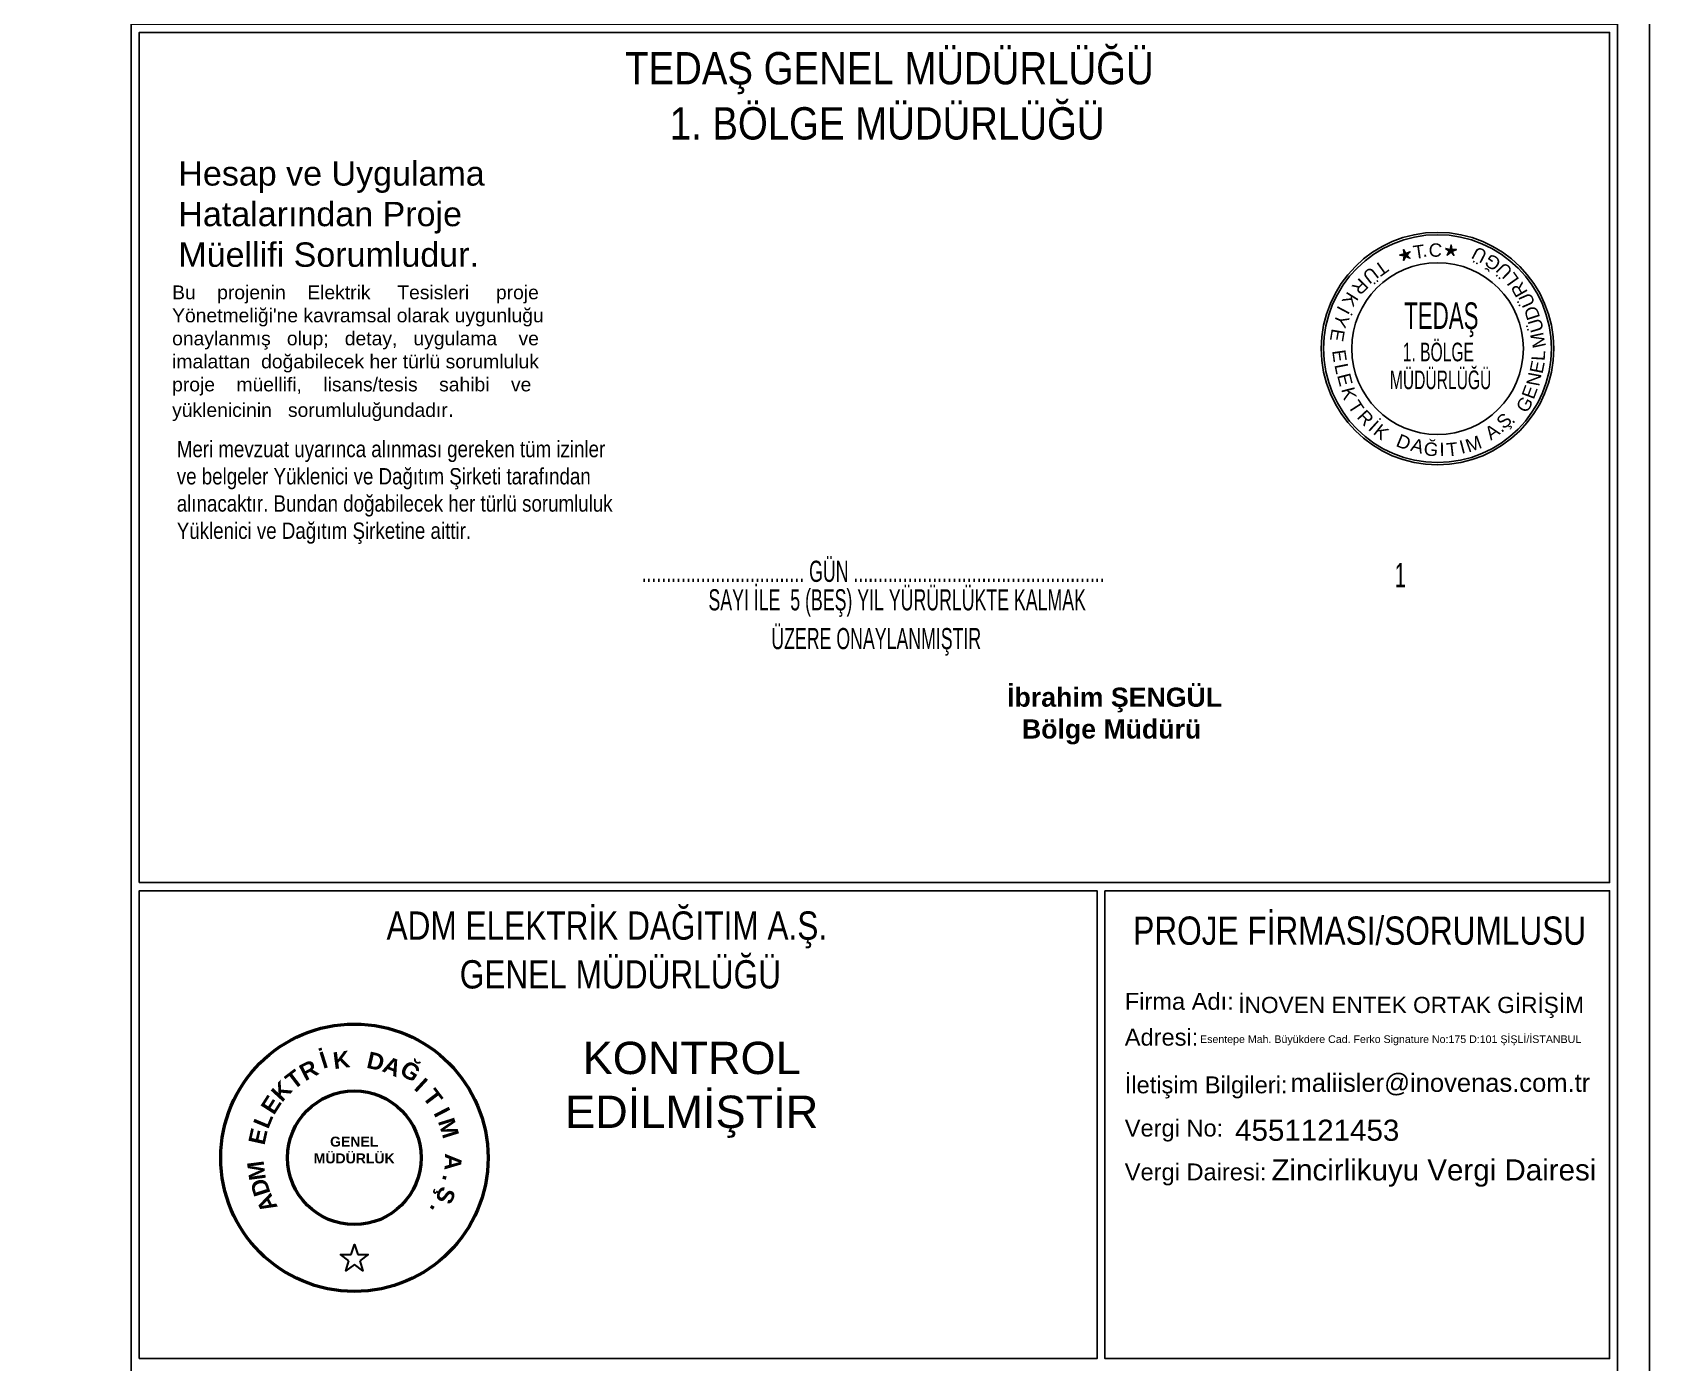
# Model space of a CAD drawing. Header units: millimetres. Extents: x 614452 to 616952, y 4151662 to 4153442.
# Drawn here: x 616315.3 to 616515.5, y 4152658.8 to 4152823.5 of the extents above; entities that cross this region are included whole.
import ezdxf
from ezdxf.enums import TextEntityAlignment as Align

# ---------------------------------------------------------------- set-up
doc = ezdxf.new("R2010")
doc.units = ezdxf.units.MM
doc.layers.add('ANTET', color=7, linetype='Continuous')
doc.layers.add('ANTET_RASTER', color=7, linetype='Continuous')
doc.styles.get("Standard").update_dxf_attribs({"font": 'Arial'})
doc.styles.add('style1', font='ARIALN.TTF')

# ---------------------------------------------------------------- blocks, each defined once
blk = doc.blocks.new('ss')
at = {"lineweight": 30}
for points in [[(1924.49, 920.16), (1922.39, 921.72), (1925, 921.74)], [(1925, 921.74), (1925.83, 924.22), (1926.66, 921.74)], [(1926.66, 921.74), (1929.27, 921.72), (1927.17, 920.16)], [(1925.83, 919.19), (1923.7, 917.67), (1924.49, 920.16)], [(1927.17, 920.16), (1927.96, 917.67), (1925.83, 919.19)]]:
    blk.add_lwpolyline(points, dxfattribs=at)
at = {"lineweight": 50}
for radius in [33.1, 16.55]:
    blk.add_circle((1925.83, 945.66), radius, dxfattribs=at)
at = {"attachment_point": 1}
for s, insert, char_height, width in [('{\\pxqc;\\fArial|b0|i0|c0|p0;KONTROL EDİLMİŞTİR}', (1964.35, 974.38), 8, 89.9856), ('\\pxqc;{\\fArial|b1|i0|c162|p34;GENEL\\PMÜDÜRLÜK}', (1911.64, 950.89), 2.4823, 28.2922)]:
    blk.add_mtext(s, dxfattribs=dict(at, insert=insert, char_height=char_height, width=width))
at = {"char_height": 4.1372, "width": 3.3678, "attachment_point": 1}
for s, insert, rotation in [('\\pxqc;{\\fArial|b1|i0|c162|p34;R}', (1912.08, 968.42), 27.4022), ('\\pxqc;{\\fArial|b1|i0|c162|p34;İ}', (1915.99, 971.34), 17.4022), ('\\pxqc;{\\fArial|b1|i0|c162|p34;K}', (1920.69, 971.75), 7.4022), ('\\pxqc;{\\fArial|b1|i0|c162|p34;D}', (1929.93, 971.93), 347.4022), ('\\pxqc;{\\fArial|b1|i0|c162|p34;A}', (1934.43, 970.82), 337.4022), ('\\pxqc;{\\fArial|b1|i0|c162|p34;Ğ}', (1939.43, 969.76), 327.4022), ('\\pxqc;{\\fArial|b1|i0|c162|p34;T}', (1908.34, 965.68), 37.4022), ('\\pxqc;{\\fArial|b1|i0|c162|p34;I}', (1942.51, 966.36), 317.4022), ('\\pxqc;{\\fArial|b1|i0|c162|p34;E}', (1902.54, 958.49), 57.4022), ('\\pxqc;{\\fArial|b1|i0|c162|p34;K}', (1905.12, 962.34), 47.4022), ('\\pxqc;{\\fArial|b1|i0|c162|p34;T}', (1945.86, 963.15), 307.4022), ('\\pxqc;{\\fArial|b1|i0|c162|p34;I}', (1948.59, 959.41), 297.4022), ('\\pxqc;{\\fArial|b1|i0|c162|p34;L}', (1900.67, 954.25), 67.4022), ('\\pxqc;{\\fArial|b1|i0|c162|p34;M}', (1950.63, 955.25), 287.4022), ('\\pxqc;{\\fArial|b1|i0|c162|p34;E}', (1899.56, 949.75), 77.4022), ('\\pxqc;{\\fArial|b1|i0|c162|p34;A}', (1952.42, 946.19), 267.4022), ('\\pxqc;{\\fArial|b1|i0|c162|p34;M}', (1899.74, 940.52), 97.4022), ('\\pxqc;{\\fArial|b1|i0|c162|p34;.}', (1952.1, 941.56), 257.4022), ('\\pxqc;{\\fArial|b1|i0|c162|p34;D}', (1901.03, 936.07), 107.4022), ('\\pxqc;{\\fArial|b1|i0|c162|p34;Ş}', (1950.99, 937.06), 247.4022), ('\\pxqc;{\\fArial|b1|i0|c162|p34;A}', (1903.07, 931.91), 117.4022), ('\\pxqc;{\\fArial|b1|i0|c162|p34;.}', (1949.12, 932.82), 237.4022)]:
    blk.add_mtext(s, dxfattribs=dict(at, insert=insert, rotation=rotation))
blk = doc.blocks.new('SDFDS')
at = {"layer": 'ANTET_RASTER'}
h = blk.add_hatch(color=1, dxfattribs=at)
h.dxf.hatch_style = 1
h.paths.add_polyline_path([(403.813, 92.087), (403.851, 92.128), (403.799, 92.106), (403.77, 92.156), (403.778, 92.101), (403.722, 92.088), (403.777, 92.076), (403.77, 92.022), (403.799, 92.07), (403.85, 92.048)])
h = blk.add_hatch(color=1, dxfattribs=at)
h.dxf.hatch_style = 1
h.paths.add_polyline_path([(404.373, 92.133), (404.424, 92.157), (404.367, 92.155), (404.358, 92.212), (404.346, 92.158), (404.289, 92.167), (404.336, 92.136), (404.31, 92.087), (404.354, 92.122), (404.393, 92.082)])
at = {"color": 0}
for radius in [1.439, 1.41, 1.063]:
    blk.add_circle((404.191, 90.929), radius, dxfattribs=at)
at = {"layer": 'ANTET_RASTER', "color": 1}
for points in [[(403.722, 92.088), (403.778, 92.101), (403.77, 92.156), (403.799, 92.106), (403.851, 92.128), (403.813, 92.087), (403.85, 92.048), (403.799, 92.07), (403.77, 92.022), (403.777, 92.076), (403.722, 92.088)], [(404.289, 92.167), (404.346, 92.158), (404.358, 92.212), (404.367, 92.155), (404.424, 92.157), (404.373, 92.133), (404.393, 92.082), (404.354, 92.122), (404.31, 92.087), (404.336, 92.136), (404.289, 92.167)]]:
    blk.add_lwpolyline(points, dxfattribs=at)
at = {"layer": 'ANTET', "color": 0, "width": 0.6}
for s, height, p in [('TEDAŞ', 0.3293, (403.778, 91.172)), ('1. BÖLGE', 0.2305, (403.761, 90.772)), ('MÜDÜRLÜĞÜ', 0.2305, (403.601, 90.427))]:
    blk.add_text(s, height=height, dxfattribs=at).set_placement(p)
at = {"layer": 'ANTET_RASTER', "color": 0}
for s, rotation, p in [('T', 8.199, (403.972, 92.047)), ('C', 356.3792, (404.159, 92.067)), ('Ü', 152.2643, (404.747, 92.163)), ('Ü', 218.0347, (403.312, 91.901)), ('T', 215.7183, (403.447, 91.991)), ('.', 8.199, (404.041, 92.066)), ('Ğ', 145.5218, (404.919, 92.065)), ('Ü', 135.7938, (405.074, 91.953)), ('R', 225.8061, (403.173, 91.754)), ('L', 125.233, (405.172, 91.836)), ('R', 119.632, (405.273, 91.7)), ('K', 237.8928, (403.041, 91.581)), ('Ü', 113.4859, (405.371, 91.56)), ('Y', 246.2215, (402.925, 91.307)), ('İ', 242.0952, (402.951, 91.444)), ('D', 108.059, (405.438, 91.394)), ('E', 260.5881, (402.87, 91.108)), ('Ü', 106.8897, (405.486, 91.239)), ('M', 102.3082, (405.516, 91.05)), ('E', 278.0543, (402.896, 90.827)), ('L', 281.2459, (402.926, 90.665)), ('E', 78.7071, (405.505, 90.685)), ('L', 86.3728, (405.521, 90.837)), ('E', 284.3134, (402.965, 90.524)), ('N', 79.4109, (405.465, 90.536)), ('K', 284.3134, (403.016, 90.353)), ('T', 302.8248, (403.113, 90.161)), ('G', 61.8988, (405.341, 90.2)), ('E', 69.7576, (405.408, 90.363)), ('R', 312.9117, (403.239, 90.015)), ('Ş', 41.691, (405.069, 89.974)), ('İ', 317.771, (403.345, 89.911)), ('K', 321.2968, (403.443, 89.833)), ('A', 35.1756, (404.914, 89.833)), ('.', 35.1756, (405.005, 89.902)), ('.', 35.1756, (405.141, 90.012)), ('D', 337.4307, (403.741, 89.695)), ('A', 344.0698, (403.921, 89.647)), ('Ğ', 353.0015, (404.101, 89.602)), ('I', 0.4881, (404.247, 89.599)), ('T', 6.1584, (404.379, 89.6)), ('I', 14.8208, (404.518, 89.633)), ('M', 19.7071, (404.664, 89.672))]:
    blk.add_text(s, height=0.165, rotation=rotation, dxfattribs=at).set_placement(p, align=Align.CENTER)

msp = doc.modelspace()

# ---------------------------------------------------------------- linework, layer by layer
msp.add_lwpolyline([(616327.5, 4152542.5), (616327.5, 4153442.5), (615430.75, 4153442.5)])
at = {"color": 5}
msp.add_lwpolyline([(616515.5, 4152542.5), (616515.5, 4153104.38), (616327.5, 4153104.38), (616327.5, 4152542.5)], close=True, dxfattribs=at)
msp.add_lwpolyline([(616515.5, 4152542.5), (616515.5, 4153104.38), (616327.5, 4153104.38), (616327.5, 4152542.5)], close=True)
at = {"layer": 'ANTET', "color": 7, "linetype": 'ByBlock', "flags": 128}
for points in [[(616327.5, 4152542.5), (616327.5, 4152824.5), (616511.53, 4152824.5), (616511.53, 4152542.5)], [(616448.06, 4152717.22), (616510.53, 4152717.22), (616510.53, 4152659.29), (616448.06, 4152659.29)]]:
    msp.add_lwpolyline(points, close=True, dxfattribs=at)
for points in [[(616328.51, 4152718.22), (616510.53, 4152718.22), (616510.53, 4152823.49), (616328.51, 4152823.49), (616328.51, 4152718.22)], [(616328.51, 4152659.29), (616447.09, 4152659.29), (616447.09, 4152717.22), (616328.51, 4152717.22), (616328.51, 4152659.29)]]:
    msp.add_lwpolyline(points, dxfattribs=at)

# ---------------------------------------------------------------- block references
at = {"color": 1, "xscale": 10, "yscale": 10, "zscale": 10}
msp.add_blockref('SDFDS', (612447.33, 4151875.05), dxfattribs=at)
at = {"layer": 'ANTET_RASTER', "xscale": 0.5, "yscale": 0.5, "zscale": 0.5}
msp.add_blockref('ss', (615392.23, 4152211.33), dxfattribs=at)

# ---------------------------------------------------------------- texts
at = {"layer": 'ANTET', "color": 0, "width": 0.6}
for s, p in [('................................. GÜN ...................................................', (616390.7, 4152755.46)), ('SAYI İLE  5 (BEŞ) YIL YÜRÜRLÜKTE KALMAK', (616398.98, 4152751.93)), ('ÜZERE ONAYLANMIŞTIR', (616406.76, 4152747.13))]:
    msp.add_text(s, height=2.6195, dxfattribs=at).set_placement(p)
at = {"layer": 'ANTET', "width": 0.6}
msp.add_text('  1', height=3, dxfattribs=at).set_placement((616482.53, 4152756.3), align=Align.MIDDLE_LEFT)
at = {"layer": 'ANTET', "color": 7}
for s, height, p in [('Firma Adı:', 2.093, (616450.52, 4152702.48)), ('Adresi:', 2.093, (616450.52, 4152698.04)), ('İletişim Bilgileri:', 2.0934, (616450.52, 4152692.14)), ('Vergi No:', 2.093, (616450.52, 4152686.79)), ('Vergi Dairesi:', 2.0934, (616450.52, 4152681.36))]:
    msp.add_text(s, height=height, dxfattribs=at).set_placement(p)
at = {"layer": 'ANTET', "color": 1}
for s, height, p in [('İNOVEN ENTEK ORTAK GİRİŞİM ', 2.0048, (616464.58, 4152702.08)), ('Esentepe Mah. Büyükdere Cad. Ferko Signature No:175 D:101 ŞİŞLİ/İSTANBUL', 0.9408, (616459.84, 4152698.37)), ('maliisler@inovenas.com.tr', 2.2624, (616471.04, 4152692.32)), ('4551121453', 2.617, (616464.18, 4152686.26)), ('Zincirlikuyu Vergi Dairesi', 2.6168, (616468.68, 4152681.35))]:
    msp.add_text(s, height=height, dxfattribs=at).set_placement(p)
at = {"layer": 'ANTET_RASTER', "color": 0, "linetype": 'Continuous', "lineweight": 20}
for s, height, width, p in [('TEDAŞ GENEL MÜDÜRLÜĞÜ', 4, 0.85, (616421.38, 4152819.06)), ('1. BÖLGE MÜDÜRLÜĞÜ', 4, 0.85, (616421.1, 4152812.23)), ('ADM ELEKTRİK DAĞITIM A.Ş.', 3.5, 0.8, (616386.4, 4152712.91)), ('PROJE FİRMASI/SORUMLUSU', 3.5, 0.8, (616479.6, 4152712.28)), ('GENEL MÜDÜRLÜĞÜ', 3.5, 0.8, (616388.07, 4152706.87))]:
    msp.add_text(s, height=height, dxfattribs=dict(at, width=width)).set_placement(p, align=Align.MIDDLE_CENTER)
at = {"layer": 'ANTET_RASTER', "color": 0, "attachment_point": 1}
for s, insert, char_height in [('Hesap ve Uygulama \\PHatalarından Proje \\PMüellifi Sorumludur.', (616333.35, 4152807.54), 3.0152), ('{\\fArial|b1|i0|c162|p34;İbrahim ŞENGÜL\\P  Bölge Müdürü\\P\\fArial|b0|i0|c162|p34;\\L   }', (616435.95, 4152742.37), 2.3649)]:
    msp.add_mtext_dynamic_manual_height_columns(s, width=241.7785, gutter_width=10, heights=[72.25], dxfattribs=dict(at, insert=insert, char_height=char_height))
at = {"layer": 'ANTET_RASTER', "color": 0, "insert": (616332.58, 4152792.16), "char_height": 2.022, "width": 46.4097, "attachment_point": 1}
msp.add_mtext("{\\H0.84572x;\\C1;Bu    projenin    Elektrik     Tesisleri     proje \\PYönetmeliği'ne kavramsal olarak uygunluğu \\Ponaylanmış   olup;   detay,   uygulama    ve \\Pimalattan  doğabilecek her türlü sorumluluk \\Pproje    müellifi,    lisans/tesis    sahibi    ve \\Pyüklenicinin   sorumluluğundadır\\H1.1824x;.\\L   }", dxfattribs=at)
at = {"layer": 'ANTET_RASTER', "color": 0, "insert": (616333.16, 4152772.92), "char_height": 2.022, "attachment_point": 1, "style": 'style1'}
msp.add_mtext_dynamic_manual_height_columns('Meri mevzuat uyarınca alınması gereken tüm izinler\\Pve belgeler Yüklenici ve Dağıtım Şirketi tarafından\\Palınacaktır. Bundan doğabilecek her türlü sorumluluk \\PYüklenici ve Dağıtım Şirketine aittir.', width=169.245, gutter_width=7, heights=[50.57], dxfattribs=at)

doc.saveas('drawing.dxf')
